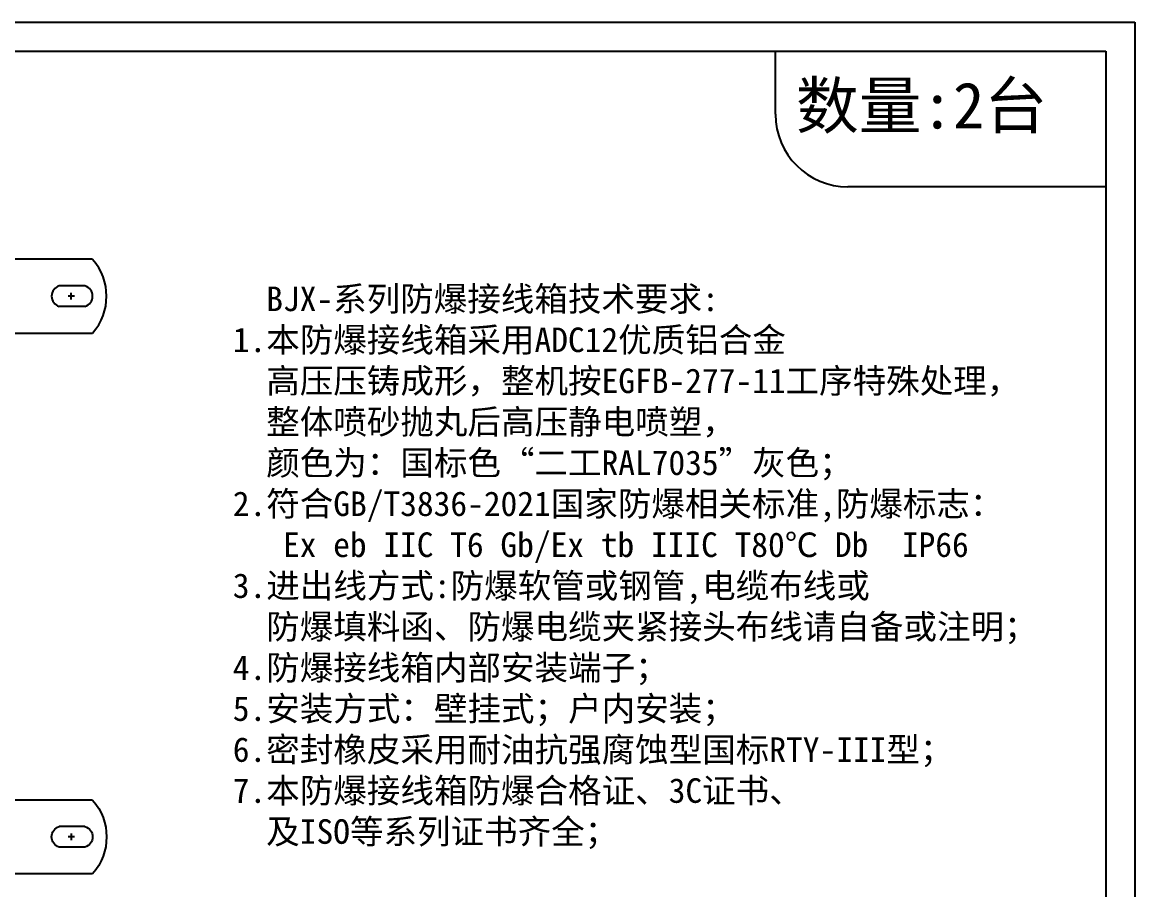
# Model space of a CAD drawing. Header units: millimetres. Extents: x 3916 to 6020, y 1867 to 2649.
# Drawn here: x 5477 to 6020, y 2226 to 2649 of the extents above; entities that cross this region are included whole.
import ezdxf

# ---------------------------------------------------------------- set-up
doc = ezdxf.new("R2010")
doc.units = ezdxf.units.MM
doc.linetypes.add('ACAD_ISO02W100', pattern=[15, 12, -3])
doc.linetypes.add('虚线', pattern=[3, 2, -1])
doc.layers.add('TEXT', color=7, linetype='Continuous', lineweight=18)
doc.styles.add('宋体', font='')
doc.styles.get('宋体').set_extended_font_data('SimSun')

# ---------------------------------------------------------------- blocks, each defined once
blk = doc.blocks.new('4652050')
for p, q in [((20787.99, 11616.7), (20742.58, 11616.7)), ((20781.99, 11616.7), (20781.99, 11580.7)), ((20787.99, 11616.7), (20787.99, 11580.7)), ((20746.31, 11603.7), (20758.86, 11603.7)), ((20746.31, 11593.7), (20758.86, 11593.7)), ((20742.58, 11580.7), (20787.99, 11580.7))]:
    blk.add_line(p, q)
at = {"color": 4, "linetype": '虚线'}
for p, q in [((20809.98, 11616.7), (20787.99, 11616.7)), ((20808.26, 11603.7), (20795.71, 11603.7)), ((20800.38, 11598.7), (20803.58, 11598.7)), ((20801.98, 11600.3), (20801.98, 11597.1)), ((20808.26, 11593.7), (20795.71, 11593.7)), ((20809.98, 11580.7), (20787.99, 11580.7))]:
    blk.add_line(p, q, dxfattribs=at)
at = {"color": 1, "linetype": 'ACAD_ISO02W100'}
for p, q in [((20751.39, 11598.7), (20754.59, 11598.7)), ((20752.99, 11600.3), (20752.99, 11597.1))]:
    blk.add_line(p, q, dxfattribs=at)
for centre, radius, start, end in [((20763.01, 11598.7), 27.22, 138.6091, 221.3909), ((20747.8, 11598.7), 5.22, 106.5906, 253.4094), ((20757.37, 11598.7), 5.22, 286.5906, 73.4094)]:
    blk.add_arc(centre, radius, start, end)
at = {"color": 4, "linetype": '虚线'}
for centre, radius, start, end in [((20789.56, 11598.7), 27.22, 318.6091, 41.3909), ((20797.2, 11598.7), 5.22, 106.5906, 253.4094), ((20806.77, 11598.7), 5.22, 286.5906, 73.4094)]:
    blk.add_arc(centre, radius, start, end, dxfattribs=at)
blk = doc.blocks.new('A$C765A0FFE')
at = {"color": 0, "lineweight": -3}
for p, q in [((0, 987.23), (1391.52, 987.23)), ((1391.52, 987.23), (1391.52, 0)), ((71.55, 969.34), (1373.63, 969.34)), ((1170.08, 969.34), (1373.63, 969.34)), ((1170.08, 930.47), (1170.08, 969.34)), ((1373.63, 969.34), (1373.63, 17.89)), ((1373.63, 969.34), (1373.63, 885.75)), ((1373.63, 885.75), (1214.8, 885.75))]:
    blk.add_line(p, q, dxfattribs=at)
blk.add_ellipse((1214.8, 930.47), major_axis=(-31.62, 31.62), ratio=1, start_param=0.785398, end_param=2.356194, dxfattribs=at)
blk = doc.blocks.new('A$C4B561680')
blk.add_blockref('A$C765A0FFE', (0, 0))

msp = doc.modelspace()

# ---------------------------------------------------------------- block references
at = {"xscale": 0.7920000000000001, "yscale": 0.7920000000000001, "zscale": 0.7920000000000001}
msp.add_blockref('A$C4B561680', (4917.62, 1867.32), dxfattribs=at)
at = {"lineweight": -3, "rotation": 180}
msp.add_blockref('4652050', (26253.67, 14114.16), dxfattribs=at)
at = {"lineweight": -3, "xscale": -1}
msp.add_blockref('4652050', (26253.67, -9347.19), dxfattribs=at)

# ---------------------------------------------------------------- texts
at = {"insert": (5579.49, 2520.17), "char_height": 12, "width": 1074.7287, "attachment_point": 1, "style": '宋体'}
msp.add_mtext('  BJX-系列防爆接线箱技术要求:\\P1.本防爆接线箱采用ADC12优质铝合金\\P  高压压铸成形，整机按EGFB-277-11工序特殊处理，\\P  整体喷砂抛丸后高压静电喷塑，\\P  颜色为：国标色“二工RAL7035”灰色；\\P2.符合GB/T3836-2021国家防爆相关标准,防爆标志：\\P   Ex eb IIC T6 Gb/Ex tb IIIC T80℃ Db  IP66\\P3.进出线方式:防爆软管或钢管,电缆布线或\\P  防爆填料函、防爆电缆夹紧接头布线请自备或注明；\\P4.防爆接线箱内部安装端子；\\P5.安装方式：壁挂式；户内安装；\\P6.密封橡皮采用耐油抗强腐蚀型国标RTY-III型；\\P7.本防爆接线箱防爆合格证、3C证书、\\P  及ISO等系列证书齐全；', dxfattribs=at)
at = {"layer": 'TEXT', "color": 0, "lineweight": -3, "style": '宋体'}
msp.add_text('数量:2台', height=22.482, dxfattribs=at).set_placement((5854.36, 2597.34))

doc.saveas('drawing.dxf')
